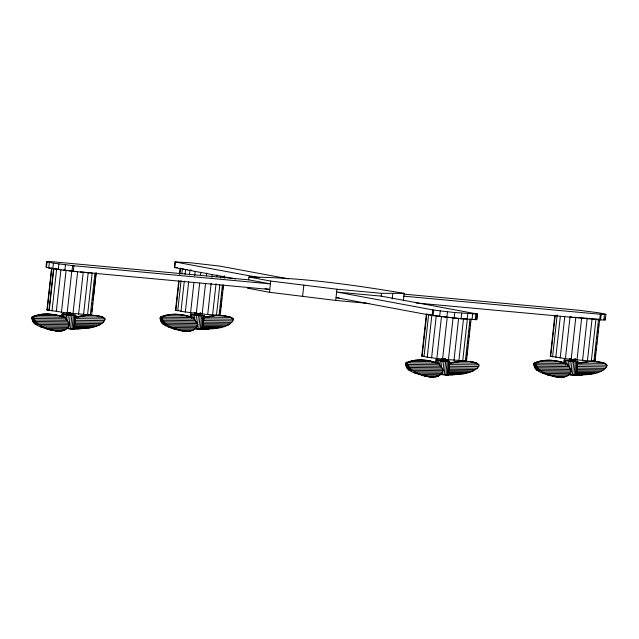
<?xml version="1.0" encoding="UTF-8"?>
<svg xmlns="http://www.w3.org/2000/svg" width="639" height="639" viewBox="0 0 639 639"><rect width="100%" height="100%" fill="white"/><g stroke="black" fill="none" stroke-linecap="round" stroke-linejoin="round"><path stroke-width="0.96" d="M78.94 328.869L72.287 328.742C82.655 328.39 96.241 329.532 104.053 321.425C107.36 317.91 102.248 316.656 99.492 316.209C91.585 314.34 83.342 315.267 75.514 317.056M208.53 328.813L200.502 329.013C210.83 328.614 224.513 329.868 232.276 321.697C235.479 318.262 230.567 316.848 227.708 316.481C219.808 314.612 211.557 315.538 203.729 317.327M446.613 374.766C456.725 374.494 469.026 374.989 477.229 368.176C485.305 361.762 463.275 361.123 473.235 362.161M582.233 374.766L574.213 374.965C584.549 374.574 598.216 375.812 605.988 367.657C609.286 364.134 604.182 362.88 601.419 362.433C593.519 360.572 585.268 361.49 577.44 363.287M31.95 317.918L32.429 316.577C42.901 312.423 54.682 313.685 65.05 317.519L69.595 323.997C66.512 334.548 53.341 330.93 45.617 328.59C40.329 326.625 32.118 324.979 31.95 317.918L33.763 318.142C37.102 327.112 48.077 328.75 56.16 330.938M160.165 318.19L160.645 316.848C171.124 312.695 182.898 313.957 193.266 317.791L197.81 324.269C194.687 334.892 181.404 331.154 173.648 328.813C168.408 326.92 160.325 325.155 160.165 318.19L161.979 318.414C165.317 327.384 176.292 329.021 184.375 331.21M405.693 363.879L406.172 362.529C416.652 358.383 428.426 359.645 438.793 363.479L443.338 369.957C441.014 378.871 430.119 377.745 423.178 375.596C416.852 373.32 406.332 372.377 405.693 363.879L407.506 364.102C410.845 373.064 421.82 374.702 429.903 376.898M533.877 364.15L534.356 362.8C544.835 358.655 556.609 359.917 566.977 363.751L571.522 370.229C568.398 380.844 555.115 377.106 547.359 374.766C542.112 372.841 534.036 371.155 533.877 364.15L535.69 364.374C539.028 373.336 550.003 374.973 558.087 377.162M46.599 261.663L53.428 263.164L73.94 265.776L270.393 283.876L248.627 279.826L52.174 261.726L46.599 261.663L45.984 267.262L52.813 268.763L73.317 271.375L269.778 289.475L265.041 288.596M46.439 267.581L47.054 261.982M49.387 262.493L48.764 268.092L53.013 268.484M96.249 272.957L91.609 314.955L67.159 313.006L46.982 309.875L51.623 267.877M47.19 310.115L51.831 268.116M52.813 268.763L53.428 263.164M48.899 310.514L53.54 268.508M49.227 310.57L53.868 268.564M52.007 311.033L56.639 269.035L54.794 268.723M58.293 269.554L58.916 263.955M56.288 311.656L60.921 269.658L56.639 269.035M64.843 270.393L65.466 264.794M61.456 312.327L66.089 270.329L63.509 269.993M61.863 316.752L62.183 313.797L69.699 314.396M61.927 316.824L62.183 313.797M62.462 316.952L62.79 313.989L62.255 313.869M63.421 317.112L63.748 314.156L62.79 313.989M63.748 314.156L65.066 314.348L65.05 317.519M66.121 319.436L66.823 313.142M67.159 313.006L71.792 271.008L68.94 270.664M67.079 315.083L67.287 313.214M72.015 271.24L72.63 265.64M67.678 315.163L67.982 312.359M67.654 321.697L68.421 314.763L65.066 314.348M68.461 314.316L68.669 312.447M73.317 271.375L73.94 265.776M69.092 315.331L69.395 312.527M69.811 315.402L70.122 312.607M66.895 328.558L68.7 328.758L70.226 314.955L75.937 315.354L71.456 314.604M70.474 315.466L70.785 312.671M71.041 315.514L71.248 313.645M71.464 315.538L71.672 313.669M68.7 328.758L70.418 328.925L71.943 315.131M73.006 313.645L77.638 271.639L71.792 271.008M70.418 328.925L71.943 329.061L73.469 315.259M71.943 329.061L73.173 329.141L74.691 315.346M73.173 329.141L74.012 329.181L75.538 315.378M75.865 315.283L74.012 329.181M78.597 314.196L83.238 272.198L92.192 272.909L87.551 314.907M83.557 314.628L88.198 272.629M90.299 315.019L94.931 273.021M91.728 311.784L92.16 307.878M92.375 305.921L92.703 302.99M93.022 300.066L93.35 297.135M93.566 295.178L96.042 272.717M235.432 278.9L174.631 267.589L175.166 261.934L190.805 262.797L219.744 266.088L288.389 278.86M174.631 267.589L175.166 261.934M178.736 280.864L175.501 310.163L185.35 312L207.715 314.524L220.223 315.211L223.57 284.93M179.487 274.027L180.134 268.164L183.984 269.099M175.861 310.418L179.096 281.12M179.855 274.283L180.502 268.42M177.73 310.834L181.069 280.553M181.827 273.716L182.363 268.827M180.965 311.369L184.304 281.088M185.062 274.251L185.598 269.37L187.355 269.618M185.35 312L188.697 281.719M189.448 274.882L189.991 269.993L191.732 270.217M190.142 317.096L190.406 314.068L196.117 314.468M190.59 312.671L193.936 282.39M194.687 275.553L195.119 271.647M190.478 317L190.694 315.027M190.678 317.224L191.005 314.26L190.406 314.068M191.532 318.366L191.964 314.428L191.005 314.26M192.012 317.687L192.938 317.759L193.29 314.62L191.964 314.428M194.863 314.252L195.071 312.383L194.344 319.708M195.047 315.163L195.254 313.294M195.222 315.291L195.526 312.487M195.702 315.362L196.013 312.559M196.325 313.35L199.672 283.069M200.534 275.249L200.854 272.326M196.309 315.442L196.62 312.639M195.869 321.968L196.636 315.035L193.29 314.62M196.996 315.53L197.203 313.661M197.731 315.61L197.938 313.741M195.111 328.829L196.916 329.029L198.649 313.821M199.104 315.746L199.312 313.877M199.656 315.786L199.967 312.99M200.063 315.81L200.374 313.006M198.641 329.197L200.159 315.402L204.153 315.626L202.627 329.428L196.916 329.029M200.303 315.81L200.662 312.99M200.159 329.333L201.684 315.53M202.164 313.981L205.51 283.7M206.373 275.88L206.693 272.949M201.389 329.412L202.914 315.618M202.228 329.452L203.753 315.65M199.672 314.875L204.081 315.554L202.627 329.428L199.743 328.877M207.715 314.524L211.166 283.261M211.813 277.406L212.132 274.474M212.587 314.939L216.038 283.684M216.797 276.847L217.012 274.89M216.461 315.203L219.808 284.922M220.559 278.085L220.774 276.128M219.065 315.291L222.412 285.018M220.183 312.024L220.399 310.067M220.727 307.135L221.046 304.212M221.374 301.281L221.693 298.349M222.021 295.418L222.34 292.486M222.668 289.555L222.987 286.623M223.962 277.837L224.177 275.88M224.321 278.093L224.537 276.136M248.627 279.826L248.938 277.022C300.985 277.398 352.92 284.802 404.183 293.365L403.361 300.833M369.342 303.517L335.723 300.426L269.466 292.271L270.704 281.072L248.938 277.022M302.598 296.344L303.829 285.146M335.723 300.426L336.961 289.219L381.459 293.317L404.183 293.365M339.005 297.894L336.034 297.622L432.14 315.506L461.078 318.797L476.718 319.66L477.253 314.005L381.148 296.121L381.459 293.317M392.202 298.948L392.817 293.341M427.227 357.193L421.764 355.987L426.397 313.981L431.86 315.187L427.227 357.193L442.587 359.166L466.486 361.027L471.127 319.029M422.131 356.243L426.764 314.244M423.992 356.65L428.625 314.652M432.14 315.506L432.763 309.907L336.657 292.023L381.148 296.121M433.122 315.642L433.737 310.043L432.763 309.907M431.613 357.816L436.253 315.818L432.739 315.315M439.672 316.489L440.287 310.889L433.737 310.043M435.67 362.784L435.934 359.749L443.442 360.348M436.205 362.904L436.533 359.949L435.934 359.749M436.852 358.495L441.493 316.489L437.124 315.93M437.164 363.064L437.491 360.108L436.533 359.949M437.491 360.108L438.817 360.3L438.793 363.479M439.872 365.396L440.407 360.508L438.817 360.3M441.022 361.003L441.229 359.142M441.158 361.051L441.365 359.182M441.485 361.107L441.685 359.246M441.964 361.179L442.276 358.383M446.845 317.335L447.46 311.728L440.287 310.889M441.397 367.657L442.164 360.716L440.407 360.508M442.587 359.166L447.228 317.168M442.675 360.332L442.883 358.463M443.258 361.347L443.57 358.551M440.646 374.518L442.444 374.71L444.305 358.631M444.712 361.506L445.016 358.703M445.367 361.562L445.679 358.767M444.169 374.885L445.687 361.083L449.68 361.315L448.155 375.117L442.444 374.71M445.918 361.61L446.126 359.741M446.326 361.634L446.533 359.765M446.477 361.57L446.677 359.701M446.565 361.634L446.821 359.741M445.695 375.013L447.212 361.219M448.426 359.797L453.067 317.799L448.203 317.271M446.917 375.101L448.442 361.299M447.755 375.133L449.281 361.339M454.145 318.118L454.76 312.519L477.333 314.061M445.207 374.781L448.155 375.117L449.608 361.243L446.797 360.763M453.978 360.34L458.61 318.342L453.994 317.887M461.078 318.797L461.693 313.198M458.85 360.755L463.491 318.757L466.39 318.957M467.173 319.316L467.788 313.717M462.724 361.019L467.365 319.021M465.328 361.115L469.969 319.117M466.446 357.84L466.486 361.027M466.774 354.917L467.093 351.985M467.421 349.054L467.636 347.097M468.067 343.191L468.283 341.242M468.714 337.328L468.93 335.379M469.361 331.473L469.681 328.542M470.008 325.61L470.328 322.679M472.013 319.652L472.628 314.053M475.264 319.764L475.887 314.164M476.718 319.66L477.253 314.005M554.86 315.235L550.331 356.258L571.154 359.438L595.053 361.307L599.694 319.3L573.878 317.216M550.69 356.514L555.219 315.49M552.559 356.929L557.192 314.923M555.794 357.465L560.323 316.441M560.179 358.088L564.708 317.064M563.854 363.056L564.117 360.021L569.828 360.42M564.293 361.97L564.517 360.005M564.389 363.176L564.716 360.22L564.117 360.021M565.419 358.767L570.052 316.76L571.969 316.992M565.235 364.326L565.675 360.38L564.716 360.22M555.107 360.684L566.649 363.711L567.001 360.572L565.675 360.38M568.055 365.668L568.59 360.779L567.001 360.572M569.732 360.364L569.892 358.463M569.836 360.324L570.044 358.455M569.868 361.347L570.172 358.551M569.581 367.928L570.579 358.615M570.819 361.498L571.13 358.695M571.154 359.438L575.795 317.439M571.474 361.578L571.681 359.709M570.627 374.981L572.153 361.187L577.864 361.586L576.338 375.389L568.822 374.789M572.193 361.666L572.392 359.797M572.919 361.746L573.127 359.877M573.614 361.81L573.926 359.006M572.344 375.157L573.87 361.354M574.325 360.931L574.533 359.062M574.812 360.963L575.012 359.094M574.9 361.81L575.212 359.014M575.132 360.971L575.324 359.038M575.284 360.963L575.443 359.062M573.87 375.285L575.396 361.49M575.1 375.373L576.618 361.57M576.993 360.069L581.634 318.07M575.939 375.405L577.464 361.61M571.426 374.829L576.338 375.389L577.792 361.514L573.383 360.827M582.544 360.612L587.177 318.613M587.417 361.027L592.057 319.029M591.291 361.299L595.923 319.292M593.895 361.386L598.535 319.388M595.053 361.307L594.909 359.094M595.229 356.163L595.556 353.231M595.875 350.3L596.091 348.351M596.522 344.445L596.738 342.488M597.169 338.582L597.385 336.625M597.816 332.719L598.032 330.762M598.463 326.856L598.679 324.908M599.709 319.859L600.333 314.26L605.9 314.332L605.285 319.931L600.58 319.923L416.157 302.958M600.58 319.923L601.195 314.324M603.831 320.035L604.454 314.436M605.029 317.743L604.829 319.612L605.285 319.931M231.765 318.709L231.829 318.054M161.979 318.414L161.907 317L169.575 314.636L175.35 314.228L181.604 314.755M535.69 364.374L535.618 362.96L543.286 360.596L549.061 360.188L555.315 360.716M104.548 320.634L75.378 320.307M606.483 366.866L576.33 366.522M55.577 330.866L59.435 331.218L61.855 330.595M183.792 331.138L187.65 331.489L190.071 330.866M429.32 376.818L433.178 377.178L435.598 376.555M557.504 377.09L561.361 377.449L563.782 376.826M477.229 368.176L449.081 367.832M605.413 368.447L576.29 368.096M67.878 327.432L43.883 327.192M196.093 327.703L172.099 327.464M569.804 373.655L545.81 373.416M102.056 323.63L74.244 323.318M53.38 314.484L47.134 313.957L41.359 314.364L33.691 316.736L33.763 318.142M427.132 360.444L420.877 359.917L415.11 360.324L407.434 362.688L407.506 364.102M473.715 370.852L448.554 370.596M74.883 317.639L87.727 315.243L96.649 315.65M203.098 317.91L215.942 315.514L224.864 315.922M448.626 363.599L461.478 361.203L470.4 361.61M577.76 363.615L589.653 361.474L598.575 361.882M449.257 363.016L458.163 361.458L467.484 361.259M83.222 328.087L82.255 328.278L84.06 328.502M453.083 374.63L456.965 374.039M174.543 267.533L177.626 267.485M421.764 355.987L422.922 355.899M46.982 309.875L48.3 309.811M249.593 288.229L247.7 288.221L269.466 292.271M165.189 315.706L187.147 315.93M36.974 315.434L58.932 315.658M205.95 317.152L230.895 317.399M34.802 315.754L36.798 315.77M78.645 316.401L81.64 316.433M97.607 316.593L100.603 316.624L103.662 317.982M161.811 317.232L192.555 317.543M77.734 316.88L102.679 317.128M64.339 317.271L32.198 316.848M203.458 318.893L233.323 319.196M162.114 318.765L193.976 319.085M75.242 318.621L105.108 318.925M33.891 318.494L65.761 318.813M203.593 320.578L232.788 320.866M162.849 320.275L194.927 320.602M34.634 320.003L66.704 320.331M163.816 321.768L195.965 322.088M202.579 322.144L231.749 322.431M75.33 321.88L103.534 322.16M35.6 321.497L67.742 321.816M164.998 323.222L197.147 323.55M202.459 323.59L230.304 323.869M36.782 322.951L68.932 323.278M166.475 324.66L197.539 324.971M203.026 324.916L228.187 325.163M74.811 324.644L99.972 324.892M38.26 324.388L69.324 324.7M202.587 326.066L224.728 326.289M169.111 326.074L196.852 326.353M74.372 325.794L96.513 326.018M202.196 327.064L221.142 327.256M40.896 325.802L68.637 326.082M202.547 327.887L217.492 328.039M73.98 326.793L92.927 326.984M170.405 327.655L172.394 327.679M202.044 328.518L213.49 328.63M74.332 327.615L89.276 327.767M200.135 328.654L209.169 329.037M173.832 328.861L194.919 329.013M74.779 328.254L85.275 328.358M74.547 328.702L80.945 328.765M47.366 328.55L66.704 328.742M179.711 330.155L193.162 330.291M181.835 330.786L186.412 330.826M49.435 329.636L51.344 329.66M51.495 329.884L64.946 330.02M538.901 361.666L560.858 361.882M410.717 361.394L432.675 361.61M579.661 363.104L604.606 363.351M431.501 361.938L435.279 362.545M452.388 362.361L454.385 362.377M472.357 362.561L474.346 362.585L477.405 363.934M535.522 363.184L566.266 363.495M451.477 362.832L476.422 363.088M438.082 363.224L405.941 362.808M577.169 364.853L607.034 365.149M535.825 364.717L567.688 365.045M448.985 364.581L478.859 364.877M407.642 364.454L439.504 364.773M536.56 366.235L568.638 366.554M408.377 365.963L440.455 366.283M449.121 366.259L478.315 366.554M537.527 367.721L569.676 368.04M409.343 367.449L441.493 367.776M538.709 369.182L570.859 369.502M577.169 369.558L604.015 369.829M410.526 368.911L442.683 369.23M447.995 369.278L475.831 369.558M540.187 370.612L571.25 370.932M576.737 370.868L601.898 371.123M412.011 370.34L443.067 370.66M576.298 372.026L598.439 372.249M542.823 372.034L570.563 372.313M448.115 371.754L470.256 371.978M575.907 373.016L594.853 373.208M414.639 371.762L442.38 372.042M576.258 373.839L591.203 373.991M448.722 372.753L466.67 372.936M544.109 373.615L546.105 373.639M575.755 374.478L587.201 374.59M417.634 373.144L441.621 373.392M448.075 373.567L463.019 373.719M582.872 374.989L574.645 374.909L576.266 375.309M547.543 374.821L568.63 374.973M447.572 374.206L459.026 374.318M447.372 374.646L454.696 374.718M421.117 374.51L440.447 374.702M553.422 376.107L566.873 376.243M555.547 376.738L560.123 376.786M423.178 375.596L425.087 375.612M425.239 375.836L438.689 375.972M427.363 376.467L429.2 376.483M446.949 374.766L452.692 374.829M460.567 318.51L463.491 318.757M403.936 294.132L578.559 310.211L599.07 312.822L605.9 314.332M403.872 296.169L600.333 314.26M80.434 271.918L83.238 272.198M200.159 315.402L196.636 315.035M445.687 361.083L442.164 360.716M447.46 311.728L454.76 312.519M572.153 361.187L568.59 360.779M68.421 314.763L70.226 314.955M196.732 328.758L201.644 329.317M66.552 328.262L74.412 329.157L72.854 328.797M440.303 374.222L443.25 374.558M442.444 316.601L446.27 317.056M270.704 281.072L336.961 289.219M598.368 361.85L601.419 362.433M224.656 315.898L227.708 316.481M600.948 362.377L604.19 363.2M230.479 317.248L227.236 316.425M231.885 318.302L233.267 318.478M582.92 362.193L583.391 362.257M209.217 316.241L209.68 316.297M579.325 362.856L580.172 362.96M205.622 316.904L206.461 317.008M558.151 361.267L558.614 361.331M181.396 314.731L184.903 315.37M561.202 362.073L562.04 362.177M184.439 315.315L188.329 316.217M564.349 363.104L565.611 363.264M191.9 317.303L187.491 316.113M540.123 361.091L540.586 361.147M166.412 315.131L166.875 315.187M537.183 361.834L538.022 361.938M163.472 315.874L164.311 315.978M534.124 363.08L535.498 363.248M160.413 317.12L161.787 317.295M533.948 363.535L535.53 363.727M160.237 317.575L161.819 317.775M533.885 364.022L535.658 364.246M160.173 318.07L161.947 318.286M533.924 364.893L536.001 365.149M160.213 318.941L162.29 319.196M534.06 365.732L536.441 366.027M160.349 319.772L162.729 320.067M534.364 366.626L537 366.954M160.653 320.674L163.288 321.002M534.747 367.529L537.647 367.888M161.044 321.577L163.935 321.936M535.123 368.144L538.15 368.519M535.282 368.407L538.365 368.791M161.411 322.184L164.439 322.559M161.571 322.455L164.654 322.831M535.841 369.198L539.092 369.606M162.13 323.246L165.381 323.646M580.292 375.029L580.875 375.101M536.48 369.877L539.803 370.293M206.581 329.069L207.164 329.141M162.769 323.925L166.092 324.332M537.056 370.396L540.442 370.82M96.441 315.626L99.492 316.209M475.168 362.824L476.007 362.928M163.344 324.444L166.731 324.86M101.417 316.872L102.264 316.976M454.744 361.922L455.208 361.986M542.367 372.96L545.69 373.368M80.993 315.97L81.465 316.025M168.656 327L171.979 327.416M451.15 362.585L451.989 362.688M77.399 316.632L78.246 316.736M547.359 374.766L550.179 375.117M173.648 328.813L176.468 329.157M563.582 377.154L564.165 377.226M189.871 331.202L190.454 331.274M426.924 360.412L430.43 361.059M552.527 376.163L554.332 376.387M53.173 314.46L56.687 315.099M178.816 330.203L180.621 330.427M429.967 360.995L433.857 361.906M56.216 315.043L60.114 315.946M437.427 362.992L436.165 362.832L437.539 363.375M62.422 316.88L63.684 317.032M411.939 360.819L412.411 360.875M38.196 314.859L38.659 314.915M409 361.562L409.847 361.666M35.257 315.602L36.096 315.706M405.773 363.264L407.347 363.455M32.022 317.303L33.595 317.503M405.701 363.759L407.474 363.974M31.958 317.799L33.731 318.022M405.741 364.621L407.818 364.877M466.877 372.265L468.539 372.473M31.998 318.669L34.075 318.925M93.134 326.313L94.796 326.513M405.877 365.46L408.257 365.756M32.134 319.5L34.514 319.796M406.188 366.355L408.816 366.682M461.334 373.456L463.219 373.687M32.437 320.403L35.073 320.73M87.591 327.495L89.468 327.727M406.572 367.257L409.471 367.617M32.821 321.305L35.72 321.665M406.939 367.872L409.966 368.248M407.107 368.136L410.182 368.519M455.998 374.23L457.812 374.462M33.196 321.912L36.215 322.288M33.356 322.184L36.439 322.559M407.658 368.927L410.909 369.334M33.915 322.975L37.166 323.374M408.297 369.606L411.62 370.021M34.554 323.653L37.877 324.061M408.872 370.125L412.259 370.548M35.129 324.173L38.516 324.588M414.184 372.689L417.507 373.096M40.441 326.729L43.756 327.144M436.485 376.012L438.298 376.235M62.742 330.059L64.547 330.283M419.176 374.494L421.996 374.845M45.433 328.542L48.252 328.885M435.399 376.882L435.982 376.954M61.656 330.93L62.239 331.002M424.344 375.892L426.149 376.115M50.601 329.932L52.406 330.155M573.455 374.837L574.78 375.029M446.597 374.758L448.091 375.037M175.246 261.99L259.586 277.685M474.673 319.236L476.638 319.604M592.824 360.636L594.693 361.043M472.772 362.105L474.346 362.585M99.021 316.153L100.603 316.624M61.528 316.585L59.275 315.842M433.018 361.802L433.498 361.962M603.344 363.096L605.54 364.014M565.723 363.647L565.787 364.166"/></g></svg>
